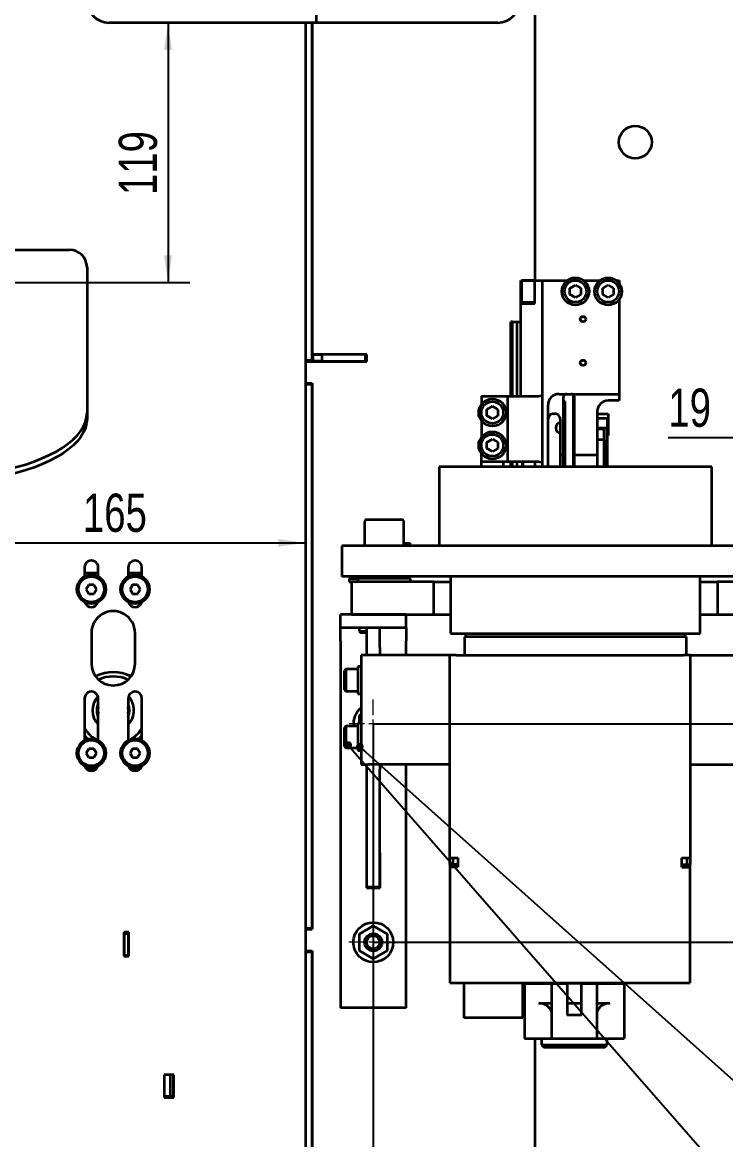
# Paper-space layout 'Blatt1' of a CAD drawing. Header units: millimetres. Extents: x 0 to 1189, y 0 to 841.
# Drawn here: x 514.4 to 578.8, y 584.4 to 686.7 of the extents above; entities that cross this region are included whole.
import ezdxf

# ---------------------------------------------------------------- set-up
doc = ezdxf.new("R2010")
doc.units = ezdxf.units.MM
doc.layers.add('BEMASSUNG', color=1, linetype='Continuous')
doc.layers.add('BESCHRIFTUNG', color=5, linetype='Continuous')
doc.styles.add('SLDTEXTSTYLE2', font='TXT', dxfattribs={"width": 0.75})
doc.dimstyles.new('SLDDIMSTYLE0', dxfattribs={"dimtxt": 0.18, "dimasz": 0.7, "dimexe": 0, "dimexo": 0.0625, "dimgap": 0, "dimtad": 0, "dimtih": 1, "dimtoh": 1, "dimdec": 0, "dimrnd": 1e-09, "dimzin": 0, "dimdsep": 46, "dimtxsty": 'Standard', "dimblk1": 'DOT', "dimblk2": 'DOT', "dimsah": 1, "dimcen": 0.09, "dimadec": 0, "dimazin": 0, "dimtfac": 0.7, "dimtdec": 0, "dimtofl": 0, "dimtmove": 0, "dimatfit": 3, "dimldrblk": 'DOT', "dimfxl": 1, "dimfrac": 2, "dimtolj": 1, "dimtzin": 0, "dimarcsym": 0})
doc.dimstyles.new('SLDDIMSTYLE1', dxfattribs={"dimtxt": 3.5, "dimasz": 2.5, "dimexe": 0, "dimexo": 0.0625, "dimgap": 0.875, "dimtad": 1, "dimdec": 1, "dimlfac": 5, "dimrnd": 1e-09, "dimzin": 12, "dimdsep": 46, "dimtxsty": 'SLDTEXTSTYLE2', "dimsah": 1, "dimcen": 0.09, "dimadec": 0, "dimazin": 3, "dimtfac": 1, "dimtdec": 1, "dimtmove": 0, "dimatfit": 0, "dimfxl": 1, "dimfrac": 2, "dimtolj": 1, "dimtzin": 12, "dimarcsym": 0})
doc.dimstyles.new('SLDDIMSTYLE2', dxfattribs={"dimtxt": 3.5, "dimasz": 2.5, "dimexe": 0, "dimexo": 0.0625, "dimgap": 0.875, "dimtad": 1, "dimdec": 1, "dimlfac": 5, "dimrnd": 1e-09, "dimzin": 12, "dimdsep": 46, "dimtxsty": 'SLDTEXTSTYLE2', "dimsah": 1, "dimcen": 0.09, "dimadec": 0, "dimazin": 3, "dimtfac": 1, "dimtdec": 1, "dimtofl": 0, "dimtmove": 0, "dimatfit": 3, "dimfxl": 1, "dimfrac": 2, "dimtolj": 1, "dimtzin": 12, "dimarcsym": 0})

# ---------------------------------------------------------------- blocks, each defined once
blk = doc.blocks.new('_D')
at = {"layer": 'BEMASSUNG'}
for p, q in [((582.56, 602.43), (582.56, 650.62)), ((582.56, 648.62), (573.56, 648.62)), ((586.36, 648.62), (582.56, 648.62)), ((586.36, 648.62), (591.36, 648.62))]:
    blk.add_line(p, q, dxfattribs=at)
for points in [[(582.56, 648.62), (580.06, 648.97), (580.06, 648.27)], [(586.36, 648.62), (588.86, 648.27), (588.86, 648.97)]]:
    blk.add_solid(points, dxfattribs=at)
at = {"layer": 'BEMASSUNG', "insert": (573.56, 653.13), "char_height": 3.5, "attachment_point": 1, "style": 'SLDTEXTSTYLE2'}
blk.add_mtext('19', dxfattribs=at)
blk = doc.blocks.new('_D_1')
at = {"layer": 'BEMASSUNG'}
for p, q in [((584.26, 694.63), (646.88, 694.63)), ((644.88, 622.43), (644.88, 694.63)), ((546.56, 622.43), (646.88, 622.43))]:
    blk.add_line(p, q, dxfattribs=at)
for points in [[(644.88, 694.63), (644.53, 692.13), (645.23, 692.13)], [(644.88, 622.43), (645.23, 624.93), (644.53, 624.93)]]:
    blk.add_solid(points, dxfattribs=at)
at = {"layer": 'BEMASSUNG', "insert": (640.36, 654.65), "char_height": 3.5, "attachment_point": 1, "rotation": 90, "style": 'SLDTEXTSTYLE2'}
blk.add_mtext('361', dxfattribs=at)
blk = doc.blocks.new('_D_2')
at = {"layer": 'BEMASSUNG'}
for p, q in [((546.56, 622.43), (646.88, 622.43)), ((644.88, 622.43), (644.88, 602.43)), ((546.56, 602.43), (646.88, 602.43))]:
    blk.add_line(p, q, dxfattribs=at)
for points in [[(644.88, 622.43), (644.53, 619.93), (645.23, 619.93)], [(644.88, 602.43), (645.23, 604.93), (644.53, 604.93)]]:
    blk.add_solid(points, dxfattribs=at)
at = {"layer": 'BEMASSUNG', "insert": (640.36, 608.55), "char_height": 3.5, "attachment_point": 1, "rotation": 90, "style": 'SLDTEXTSTYLE2'}
blk.add_mtext('100', dxfattribs=at)
blk = doc.blocks.new('_D_3')
at = {"layer": 'BEMASSUNG'}
for p, q in [((546.56, 622.43), (546.56, 568.15)), ((582.56, 622.43), (582.56, 568.15)), ((546.56, 570.15), (582.56, 570.15))]:
    blk.add_line(p, q, dxfattribs=at)
for points in [[(546.56, 570.15), (549.06, 569.8), (549.06, 570.5)], [(582.56, 570.15), (580.06, 570.5), (580.06, 569.8)]]:
    blk.add_solid(points, dxfattribs=at)
at = {"layer": 'BEMASSUNG', "insert": (564.39, 574.66), "char_height": 3.5, "attachment_point": 1, "style": 'SLDTEXTSTYLE2'}
blk.add_mtext('180', dxfattribs=at)
blk = doc.blocks.new('_D_4')
at = {"layer": 'BEMASSUNG'}
for p, q in [((546.56, 602.43), (546.56, 568.15)), ((540.36, 570.15), (530.08, 570.15)), ((540.36, 570.15), (546.56, 570.15)), ((546.56, 570.15), (551.56, 570.15))]:
    blk.add_line(p, q, dxfattribs=at)
for centre, start, end in [((536.29, 572.92), 153.4349, 206.5651), ((530.35, 572.92), 333.4349, 26.5651)]:
    blk.add_arc(centre, 6.21, start, end, dxfattribs=at)
for points in [[(540.36, 570.15), (537.86, 570.5), (537.86, 569.8)], [(546.56, 570.15), (549.06, 569.8), (549.06, 570.5)]]:
    blk.add_solid(points, dxfattribs=at)
at = {"layer": 'BEMASSUNG', "insert": (530.74, 574.66), "char_height": 3.5, "attachment_point": 1, "style": 'SLDTEXTSTYLE2'}
blk.add_mtext('31', dxfattribs=at)
blk = doc.blocks.new('_D_5')
at = {"layer": 'BEMASSUNG'}
for p, q in [((527.77, 686.63), (527.77, 662.83)), ((483.36, 662.83), (529.77, 662.83))]:
    blk.add_line(p, q, dxfattribs=at)
for points in [[(527.77, 686.63), (527.42, 684.13), (528.12, 684.13)], [(527.77, 662.83), (528.12, 665.33), (527.42, 665.33)]]:
    blk.add_solid(points, dxfattribs=at)
at = {"layer": 'BEMASSUNG', "insert": (523.26, 670.85), "char_height": 3.5, "attachment_point": 1, "rotation": 90, "style": 'SLDTEXTSTYLE2'}
blk.add_mtext('119', dxfattribs=at)
blk = doc.blocks.new('_D_6')
at = {"layer": 'BEMASSUNG'}
for p, q in [((507.36, 662.83), (507.36, 637)), ((507.36, 639), (540.36, 639))]:
    blk.add_line(p, q, dxfattribs=at)
for points in [[(507.36, 639), (509.86, 638.65), (509.86, 639.35)], [(540.36, 639), (537.86, 639.35), (537.86, 638.65)]]:
    blk.add_solid(points, dxfattribs=at)
at = {"layer": 'BEMASSUNG', "insert": (519.98, 643.51), "char_height": 3.5, "attachment_point": 1, "style": 'SLDTEXTSTYLE2'}
blk.add_mtext('165', dxfattribs=at)
blk = doc.blocks.new('_Dot')
at = {"color": 0, "linetype": 'ByBlock', "lineweight": -2}
blk.add_line((-0.5, 0), (-1, 0), dxfattribs=at)
at = {"color": 0, "linetype": 'ByBlock', "const_width": 0.5}
blk.add_lwpolyline([(-0.25, 0, 1), (0.25, 0, 1)], format="xyb", close=True, dxfattribs=at)
blk = doc.blocks.new('SW_CENTERMARKSYMBOL_2')
at = {"color": 0, "linetype": 'Continuous', "lineweight": 18}
for p, q in [((0, 0.8), (0, 2.22)), ((-0.8, 0), (-2.22, 0)), ((0, 0), (-0.4, 0)), ((0, 0), (0, 0.4)), ((0, 0), (0, -0.4)), ((0, 0), (0.4, 0)), ((0.8, 0), (2.22, 0)), ((0, -0.8), (0, -2.22))]:
    blk.add_line(p, q, dxfattribs=at)
blk = doc.blocks.new('SW_CENTERMARKSYMBOL_4')
at = {"color": 0, "linetype": 'Continuous', "lineweight": 18}
for p, q in [((0, 0.8), (0, 2.22)), ((-0.8, 0), (-2.23, 0)), ((0, 0), (-0.4, 0)), ((0, 0), (0, 0.4)), ((0, 0), (0, -0.4)), ((0, 0), (0.4, 0)), ((0.8, 0), (2.22, 0)), ((0, -0.8), (0, -2.23))]:
    blk.add_line(p, q, dxfattribs=at)

psp = doc.layouts.new('Blatt1')

# ---------------------------------------------------------------- linework, layer by layer
at = {"color": 7, "linetype": 'Continuous', "lineweight": 35}
for p, q in [((541.356, 686.632), (541.356, 694.632)), ((561.356, 694.54), (561.356, 663.032)), ((539.356, 686.632), (522.356, 686.632)), ((541.356, 686.632), (539.356, 686.632)), ((540.356, 686.632), (540.356, 458.432)), ((540.956, 655.719), (540.956, 686.632)), ((540.956, 686.632), (540.956, 656.259)), ((542.356, 686.632), (541.356, 686.632)), ((557.956, 686.632), (542.356, 686.632)), ((471.956, 665.832), (518.756, 665.832)), ((520.356, 664.232), (520.356, 656.215)), ((560.056, 663.032), (561.336, 663.032)), ((560.056, 660.932), (560.056, 663.032)), ((560.136, 662.932), (560.136, 662.032)), ((561.336, 663.032), (560.236, 663.032)), ((561.336, 660.932), (561.336, 663.032)), ((561.336, 663.032), (562.056, 663.032)), ((562.056, 663.032), (564.306, 663.032)), ((562.056, 645.965), (562.056, 663.032)), ((565.806, 663.032), (567.306, 663.032)), ((568.806, 663.032), (569.056, 663.032)), ((569.056, 663.032), (569.056, 662.782)), ((560.136, 662.032), (560.136, 661.132)), ((564.556, 662.321), (565.056, 662.61)), ((564.556, 661.744), (564.556, 662.321)), ((565.056, 662.61), (565.556, 662.321)), ((565.556, 662.321), (565.556, 661.744)), ((567.556, 662.321), (568.056, 662.61)), ((567.556, 661.744), (567.556, 662.321)), ((568.056, 662.61), (568.556, 662.321)), ((568.556, 662.321), (568.556, 661.744)), ((560.056, 660.932), (561.336, 660.932)), ((560.056, 652.432), (560.056, 660.932)), ((560.236, 661.032), (561.336, 661.032)), ((565.056, 661.455), (564.556, 661.744)), ((565.556, 661.744), (565.056, 661.455)), ((568.056, 661.455), (567.556, 661.744)), ((568.556, 661.744), (568.056, 661.455)), ((569.056, 661.282), (569.056, 652.632)), ((559.156, 652.432), (559.156, 659.232)), ((559.182, 659.232), (559.156, 659.232)), ((559.31, 659.232), (559.182, 659.232)), ((559.31, 652.432), (559.31, 659.232)), ((559.31, 659.232), (559.694, 659.232)), ((559.694, 659.232), (559.694, 652.432)), ((559.694, 659.232), (560.056, 659.232)), ((520.356, 656.215), (520.356, 655.671)), ((545.956, 656.259), (540.956, 656.259)), ((540.956, 656.239), (541.056, 656.239)), ((541.056, 655.639), (541.056, 656.239)), ((541.056, 656.239), (541.856, 656.239)), ((541.856, 656.239), (541.856, 655.639)), ((545.856, 656.239), (541.856, 656.239)), ((545.856, 655.639), (545.856, 656.239)), ((545.956, 656.239), (545.856, 656.239)), ((545.956, 655.619), (545.956, 656.259)), ((520.356, 655.671), (520.356, 650.93)), ((540.356, 655.719), (540.956, 655.719)), ((540.396, 653.619), (540.396, 655.619)), ((540.396, 655.619), (545.956, 655.619)), ((540.956, 655.719), (540.956, 655.619)), ((540.956, 655.639), (541.056, 655.639)), ((541.856, 655.639), (541.056, 655.639)), ((541.856, 655.639), (545.856, 655.639)), ((545.956, 655.639), (545.856, 655.639)), ((540.956, 653.519), (540.356, 653.519)), ((540.396, 653.619), (540.956, 653.619)), ((540.956, 653.619), (540.956, 603.639)), ((540.956, 603.739), (540.956, 653.519)), ((556.456, 652.432), (556.456, 651.682)), ((556.456, 652.432), (558.856, 652.432)), ((558.856, 652.432), (558.856, 646.432)), ((558.856, 652.432), (561.556, 652.432)), ((563.556, 652.632), (569.056, 652.632)), ((563.956, 647.032), (563.956, 652.332)), ((564.116, 651.932), (563.956, 651.932)), ((564.116, 645.965), (564.116, 651.932)), ((564.856, 652.556), (564.856, 645.965)), ((564.936, 652.44), (564.936, 645.965)), ((564.956, 652.332), (564.956, 647.032)), ((569.056, 652.032), (568.056, 652.032)), ((569.056, 652.632), (569.056, 652.032)), ((520.356, 650.93), (520.356, 650.386)), ((556.956, 651.221), (557.456, 651.51)), ((556.956, 650.644), (556.956, 651.221)), ((557.456, 650.355), (556.956, 650.644)), ((557.456, 651.51), (557.956, 651.221)), ((557.956, 650.644), (557.456, 650.355)), ((557.956, 651.221), (557.956, 650.644)), ((562.556, 645.965), (562.556, 651.632)), ((563.056, 650.832), (563.156, 650.832)), ((567.056, 651.032), (567.056, 647.032)), ((567.056, 650.832), (568.056, 650.832)), ((568.056, 650.832), (568.056, 648.832)), ((556.456, 650.182), (556.456, 648.682)), ((563.656, 650.332), (563.656, 647.032)), ((567.056, 650.432), (567.956, 650.432)), ((567.956, 650.432), (567.956, 649.532)), ((567.056, 649.532), (567.956, 649.532)), ((567.056, 649.432), (567.656, 649.432)), ((567.656, 649.432), (567.656, 648.432)), ((567.656, 649.432), (567.716, 649.432)), ((567.716, 648.432), (567.716, 649.432)), ((567.956, 649.532), (567.956, 645.965)), ((568.056, 648.832), (567.956, 648.832)), ((556.956, 648.221), (557.456, 648.51)), ((556.956, 647.644), (556.956, 648.221)), ((557.456, 647.355), (556.956, 647.644)), ((557.456, 648.51), (557.956, 648.221)), ((557.956, 647.644), (557.456, 647.355)), ((557.956, 648.221), (557.956, 647.644)), ((567.696, 648.432), (567.056, 648.432)), ((567.696, 645.965), (567.696, 648.432)), ((567.696, 648.432), (567.756, 648.432)), ((567.756, 645.965), (567.756, 648.432)), ((556.456, 646.432), (556.456, 647.182)), ((563.956, 647.032), (563.656, 647.032)), ((563.656, 647.032), (563.656, 645.965)), ((563.956, 645.965), (563.956, 647.032)), ((567.056, 647.032), (564.956, 647.032)), ((564.956, 647.032), (564.956, 645.965)), ((567.056, 647.032), (567.056, 645.965)), ((552.585, 645.965), (552.585, 638.726)), ((577.528, 645.965), (552.585, 645.965)), ((556.456, 645.965), (556.456, 646.432)), ((558.856, 646.432), (556.456, 646.432)), ((558.456, 646.432), (558.456, 645.965)), ((561.556, 646.432), (558.856, 646.432)), ((559.156, 645.965), (559.156, 646.432)), ((559.31, 645.965), (559.31, 646.432)), ((559.694, 646.432), (559.694, 645.965)), ((560.176, 646.432), (560.176, 645.965)), ((560.256, 646.432), (560.256, 645.965)), ((561.356, 646.432), (561.356, 645.965)), ((577.528, 638.726), (577.528, 645.965)), ((545.756, 640.926), (545.756, 638.726)), ((549.156, 641.126), (545.956, 641.126)), ((549.356, 638.726), (549.356, 640.926)), ((543.669, 638.726), (543.669, 635.932)), ((545.175, 638.726), (543.669, 638.726)), ((556.111, 638.726), (545.175, 638.726)), ((549.856, 638.952), (549.356, 638.952)), ((549.956, 638.726), (549.956, 638.852)), ((574.001, 638.726), (556.111, 638.726)), ((584.937, 638.726), (574.001, 638.726)), ((520.126, 636.752), (520.126, 635.92)), ((521.386, 635.92), (521.386, 636.752)), ((524.126, 636.752), (524.126, 635.92)), ((525.386, 635.92), (525.386, 636.752)), ((520.126, 636.252), (521.386, 636.252)), ((524.126, 636.252), (525.386, 636.252)), ((545.175, 635.932), (543.669, 635.932)), ((544.356, 635.752), (544.356, 635.432)), ((544.356, 635.752), (545.176, 635.752)), ((544.356, 635.432), (544.556, 635.432)), ((552.056, 635.432), (544.556, 635.432)), ((544.556, 635.432), (544.556, 632.432)), ((544.756, 635.932), (544.756, 635.832)), ((545.356, 635.932), (545.156, 635.732)), ((545.156, 635.732), (545.156, 635.432)), ((549.956, 635.732), (545.156, 635.732)), ((556.111, 635.932), (545.175, 635.932)), ((549.956, 635.732), (549.756, 635.932)), ((549.956, 635.432), (549.956, 635.732)), ((552.056, 635.432), (552.056, 632.432)), ((552.056, 635.432), (553.626, 635.432)), ((553.626, 635.932), (553.626, 630.712)), ((574.001, 635.932), (556.111, 635.932)), ((584.937, 635.932), (574.001, 635.932)), ((576.486, 630.712), (576.486, 635.932)), ((576.486, 635.432), (578.056, 635.432)), ((585.556, 635.432), (578.056, 635.432)), ((578.056, 635.432), (578.056, 632.432)), ((520.525, 635.152), (520.294, 634.752)), ((520.294, 634.752), (520.525, 634.352)), ((520.987, 635.152), (520.525, 635.152)), ((520.525, 634.352), (520.987, 634.352)), ((521.218, 634.752), (520.987, 635.152)), ((520.987, 634.352), (521.218, 634.752)), ((524.525, 635.152), (524.294, 634.752)), ((524.294, 634.752), (524.525, 634.352)), ((524.987, 635.152), (524.525, 635.152)), ((524.525, 634.352), (524.987, 634.352)), ((525.218, 634.752), (524.987, 635.152)), ((524.987, 634.352), (525.218, 634.752)), ((543.556, 631.232), (543.556, 632.432)), ((549.556, 632.432), (543.556, 632.432)), ((544.556, 632.432), (552.056, 632.432)), ((549.556, 631.232), (549.556, 632.432)), ((552.056, 632.432), (553.626, 632.432)), ((576.486, 632.432), (578.056, 632.432)), ((578.056, 632.432), (585.556, 632.432)), ((549.556, 631.232), (543.556, 631.232)), ((543.556, 630.032), (543.556, 631.232)), ((545.256, 631.232), (545.256, 630.906)), ((545.956, 629.418), (545.956, 631.232)), ((547.156, 629.418), (547.156, 631.232)), ((549.556, 631.232), (549.556, 630.032)), ((520.756, 630.752), (520.756, 627.952)), ((524.756, 627.952), (524.756, 630.752)), ((545.256, 630.906), (545.41, 630.752)), ((545.256, 630.906), (545.956, 630.906)), ((545.956, 630.752), (545.41, 630.752)), ((553.626, 630.712), (576.486, 630.712)), ((554.896, 630.395), (554.896, 628.712)), ((575.216, 630.395), (554.896, 630.395)), ((555.004, 630.712), (555.004, 630.395)), ((575.108, 630.395), (575.108, 630.712)), ((575.216, 628.712), (575.216, 630.395)), ((543.556, 630.032), (543.556, 596.432)), ((545.956, 628.712), (545.956, 629.418)), ((547.156, 629.418), (547.156, 628.712)), ((549.556, 628.712), (549.556, 630.032)), ((545.456, 628.712), (545.456, 618.712)), ((546.056, 628.712), (545.456, 628.712)), ((553.556, 628.712), (546.056, 628.712)), ((553.556, 610.166), (553.556, 628.712)), ((554.156, 628.712), (553.556, 628.712)), ((554.156, 628.712), (574.956, 628.712)), ((575.556, 628.712), (574.956, 628.712)), ((575.556, 628.712), (583.056, 628.712)), ((575.556, 628.712), (575.556, 610.166)), ((544.056, 627.432), (543.936, 627.312)), ((543.936, 625.552), (543.936, 627.312)), ((545.086, 627.432), (544.056, 627.432)), ((544.056, 627.432), (544.056, 625.432)), ((545.456, 627.682), (545.136, 627.682)), ((545.136, 627.682), (545.136, 625.182)), ((543.936, 625.552), (544.056, 625.432)), ((544.056, 625.432), (545.086, 625.432)), ((545.136, 625.182), (545.456, 625.182)), ((520.126, 624.752), (520.126, 620.92)), ((521.386, 620.782), (521.386, 624.752)), ((524.126, 624.752), (524.126, 620.782)), ((525.386, 620.92), (525.386, 624.752)), ((524.156, 623.672), (524.126, 623.961)), ((524.126, 623.384), (524.156, 623.672)), ((545.456, 623.298), (545.256, 623.183)), ((545.256, 623.183), (545.256, 622.482)), ((544.056, 622.232), (543.936, 622.112)), ((543.936, 620.352), (543.936, 622.112)), ((545.086, 622.232), (544.056, 622.232)), ((544.056, 622.232), (544.056, 620.232)), ((545.456, 622.482), (545.136, 622.482)), ((545.136, 622.482), (545.136, 619.982)), ((520.446, 621.043), (520.126, 621.363)), ((525.386, 621.363), (525.066, 621.043)), ((520.525, 620.152), (520.294, 619.752)), ((520.987, 620.152), (520.525, 620.152)), ((521.218, 619.752), (520.987, 620.152)), ((524.525, 620.152), (524.294, 619.752)), ((524.987, 620.152), (524.525, 620.152)), ((525.218, 619.752), (524.987, 620.152)), ((543.936, 620.352), (544.056, 620.232)), ((544.056, 620.232), (545.086, 620.232)), ((545.136, 619.982), (545.456, 619.982)), ((520.294, 619.752), (520.525, 619.352)), ((520.525, 619.352), (520.987, 619.352)), ((520.987, 619.352), (521.218, 619.752)), ((524.294, 619.752), (524.525, 619.352)), ((524.525, 619.352), (524.987, 619.352)), ((524.987, 619.352), (525.218, 619.752)), ((521.139, 618.252), (520.373, 618.252)), ((520.391, 618.239), (521.121, 618.239)), ((525.139, 618.252), (524.373, 618.252)), ((524.391, 618.239), (525.121, 618.239)), ((545.456, 618.712), (546.056, 618.712)), ((545.956, 618.247), (545.956, 618.712)), ((545.956, 607.523), (545.956, 618.247)), ((553.556, 618.712), (546.056, 618.712)), ((547.156, 618.712), (547.156, 618.247)), ((547.156, 607.523), (547.156, 618.247)), ((549.556, 596.432), (549.556, 618.712)), ((575.556, 618.712), (583.056, 618.712)), ((545.936, 610.623), (545.936, 607.423)), ((545.956, 610.623), (545.936, 610.623)), ((547.176, 610.623), (547.156, 610.623)), ((547.176, 607.423), (547.176, 610.623)), ((553.556, 610.166), (554.156, 610.166)), ((553.556, 609.552), (553.556, 610.166)), ((553.856, 609.552), (553.856, 610.166)), ((554.156, 610.166), (554.306, 610.166)), ((554.306, 610.166), (554.306, 610.016)), ((554.306, 610.016), (554.306, 609.533)), ((574.806, 610.166), (574.956, 610.166)), ((574.806, 610.016), (574.806, 610.166)), ((574.806, 609.533), (574.806, 610.016)), ((574.956, 610.166), (575.556, 610.166)), ((575.256, 610.166), (575.256, 609.552)), ((575.556, 610.166), (575.556, 609.552)), ((553.856, 609.552), (553.556, 609.552)), ((553.556, 609.552), (553.556, 609.541)), ((553.556, 609.541), (553.556, 609.299)), ((554.306, 609.541), (553.556, 609.541)), ((553.556, 609.299), (553.556, 598.829)), ((554.306, 609.299), (553.556, 609.299)), ((553.856, 609.552), (553.856, 609.541)), ((554.306, 609.533), (554.306, 609.299)), ((574.806, 609.541), (575.556, 609.541)), ((574.806, 609.299), (574.806, 609.533)), ((574.806, 609.299), (575.556, 609.299)), ((575.256, 609.552), (575.556, 609.552)), ((575.256, 609.541), (575.256, 609.552)), ((575.556, 609.541), (575.556, 609.552)), ((575.556, 609.299), (575.556, 609.541)), ((575.556, 598.829), (575.556, 609.299)), ((545.936, 607.423), (547.176, 607.423)), ((545.956, 607.523), (547.156, 607.523)), ((540.356, 603.739), (540.956, 603.739)), ((540.396, 601.639), (540.396, 603.639)), ((540.396, 603.639), (540.956, 603.639)), ((546.556, 603.934), (545.256, 603.183)), ((547.856, 603.183), (546.556, 603.934)), ((524.176, 603.352), (523.736, 603.352)), ((523.736, 603.352), (523.736, 601.152)), ((523.756, 603.252), (523.756, 603.352)), ((523.756, 603.252), (524.156, 603.252)), ((523.756, 603.252), (523.756, 601.252)), ((524.156, 603.252), (524.156, 603.352)), ((524.156, 601.252), (524.156, 603.252)), ((524.176, 601.152), (524.176, 603.352)), ((545.256, 603.183), (545.256, 601.682)), ((547.856, 601.682), (547.856, 603.183)), ((540.956, 601.539), (540.356, 601.539)), ((540.396, 601.639), (540.956, 601.639)), ((540.956, 601.639), (540.956, 580.659)), ((540.956, 540.939), (540.956, 601.539)), ((545.256, 601.682), (546.556, 600.931)), ((546.556, 600.931), (547.856, 601.682)), ((523.736, 601.152), (524.176, 601.152)), ((523.756, 601.252), (524.156, 601.252)), ((523.756, 601.152), (523.756, 601.252)), ((524.156, 601.152), (524.156, 601.252)), ((553.556, 598.829), (553.556, 598.712)), ((553.556, 598.712), (575.556, 598.712)), ((554.856, 598.712), (554.856, 595.512)), ((560.256, 595.512), (560.256, 598.712)), ((560.406, 598.652), (560.406, 596.852)), ((560.406, 598.652), (561.706, 598.652)), ((560.506, 598.712), (560.506, 598.652)), ((561.706, 598.652), (562.906, 598.652)), ((562.906, 596.852), (562.906, 598.652)), ((562.906, 598.652), (562.986, 598.652)), ((562.986, 598.652), (563.066, 598.652)), ((563.066, 598.652), (563.066, 598.712)), ((563.066, 598.652), (564.106, 598.652)), ((564.106, 598.712), (564.106, 598.652)), ((564.106, 598.652), (564.186, 598.652)), ((564.186, 598.652), (564.306, 598.652)), ((565.606, 598.652), (564.306, 598.652)), ((564.306, 598.652), (564.306, 596.852)), ((565.606, 596.852), (565.606, 598.652)), ((565.606, 598.652), (565.726, 598.652)), ((565.726, 598.652), (565.806, 598.652)), ((565.806, 598.652), (565.806, 598.712)), ((565.806, 598.652), (566.846, 598.652)), ((566.846, 598.712), (566.846, 598.652)), ((566.846, 598.652), (566.926, 598.652)), ((566.926, 598.652), (567.006, 598.652)), ((567.006, 598.652), (568.206, 598.652)), ((567.006, 598.652), (567.006, 596.852)), ((568.206, 598.652), (569.506, 598.652)), ((569.406, 598.652), (569.406, 598.712)), ((569.506, 598.652), (569.506, 593.632)), ((575.556, 598.712), (575.556, 598.829)), ((549.556, 596.432), (543.556, 596.432)), ((560.406, 596.852), (560.406, 593.632)), ((561.706, 596.852), (562.906, 596.852)), ((562.906, 596.052), (562.906, 596.852)), ((564.306, 596.852), (565.606, 596.852)), ((564.306, 596.852), (564.306, 595.762)), ((565.606, 595.762), (565.606, 596.852)), ((567.006, 596.852), (568.206, 596.852)), ((567.006, 596.852), (567.006, 596.052)), ((560.256, 595.512), (554.856, 595.512)), ((562.906, 593.632), (562.906, 596.052)), ((565.606, 595.762), (564.306, 595.762)), ((567.006, 596.052), (567.006, 593.632)), ((560.406, 593.632), (562.906, 593.632)), ((561.356, 593.632), (561.356, 519.192)), ((561.956, 593.632), (561.956, 593.032)), ((562.906, 593.632), (567.006, 593.632)), ((567.006, 593.632), (569.506, 593.632)), ((567.956, 593.032), (567.956, 593.632)), ((561.956, 593.032), (562.156, 592.832)), ((561.956, 593.032), (567.956, 593.032)), ((562.156, 592.832), (564.956, 592.832)), ((564.956, 592.832), (567.756, 592.832)), ((567.756, 592.832), (567.956, 593.032)), ((527.409, 590.292), (527.409, 588.212)), ((528.31, 590.292), (527.409, 590.292)), ((527.964, 590.292), (527.964, 588.302)), ((528.27, 588.302), (528.27, 590.292)), ((528.31, 588.212), (528.31, 590.292)), ((527.449, 588.212), (527.449, 588.302)), ((527.964, 588.302), (527.449, 588.302)), ((527.756, 588.212), (527.756, 588.302)), ((527.866, 588.302), (527.866, 588.212)), ((528.31, 588.262), (527.866, 588.262)), ((527.964, 588.302), (528.27, 588.302)), ((527.409, 588.212), (528.31, 588.212))]:
    psp.add_line(p, q, dxfattribs=at)
at = {"color": 7, "linetype": 'Continuous', "lineweight": 35, "flags": 128}
for points in [[(506.356, 645.013), (507.355, 645.028), (508.349, 645.074), (509.332, 645.149), (510.3, 645.253), (511.249, 645.386), (512.172, 645.548), (513.066, 645.737), (513.925, 645.953), (514.746, 646.194), (515.524, 646.459), (516.256, 646.746), (516.937, 647.055), (517.564, 647.384), (518.134, 647.731), (518.644, 648.094), (519.091, 648.472), (519.473, 648.862), (519.789, 649.263), (520.036, 649.672), (520.214, 650.088), (520.32, 650.508), (520.356, 650.93)], [(520.356, 650.386), (520.32, 649.964), (520.214, 649.544), (520.036, 649.129), (519.789, 648.719), (519.473, 648.319), (519.091, 647.928), (518.644, 647.551), (518.134, 647.187), (517.564, 646.841), (516.937, 646.512), (516.256, 646.203), (515.524, 645.915), (514.746, 645.65), (513.925, 645.409), (513.066, 645.193), (512.172, 645.004), (511.249, 644.843), (510.3, 644.709), (509.332, 644.605), (508.349, 644.53), (507.355, 644.485), (506.356, 644.47)], [(524.256, 623.672), (524.221, 623.995), (524.126, 624.283)], [(521.386, 623.961), (521.356, 623.672), (521.386, 623.384)], [(524.126, 623.062), (524.221, 623.35), (524.256, 623.672)]]:
    psp.add_lwpolyline(points, dxfattribs=at)
at = {"color": 7, "linetype": 'Continuous', "lineweight": 35}
for centre, radius in [((570.536, 675.692), 1.5), ((565.056, 662.032), 1.25), ((565.056, 662.032), 1), ((568.056, 662.032), 1.25), ((568.056, 662.032), 1), ((565.756, 659.492), 0.25), ((565.756, 659.492), 0.24), ((565.756, 655.492), 0.25), ((565.756, 655.492), 0.24), ((557.456, 650.932), 1.25), ((557.456, 650.932), 1), ((557.456, 647.932), 1.25), ((557.456, 647.932), 1), ((520.756, 634.752), 1.327), ((520.756, 634.752), 1.173), ((524.756, 634.752), 1.327), ((524.756, 634.752), 1.173), ((520.756, 619.752), 1.327), ((524.756, 619.752), 1.327), ((520.756, 619.752), 1.173), ((524.756, 619.752), 1.173), ((546.556, 602.432), 1.825), ((546.556, 602.432), 0.8), ((546.556, 602.432), 0.6)]:
    psp.add_circle(centre, radius, dxfattribs=at)
for centre, radius, start, end in [((522.356, 688.632), 2, 180.00026, 269.99974), ((557.956, 688.632), 2, 270.00055, 359.99945), ((518.756, 664.232), 1.6, 0.00067, 89.99933), ((560.236, 662.932), 0.1, 90.00152, 180.00189), ((560.236, 661.132), 0.1, 179.99811, 269.99848), ((561.556, 653.432), 1, 270.00011, 299.99965), ((563.556, 651.632), 1, 89.99991, 179.99974), ((564.256, 652.332), 0.3, 89.99958, 180.00042), ((564.656, 652.332), 0.3, 0.00152, 89.99962), ((568.056, 651.032), 1, 90.00026, 179.99974), ((563.056, 650.332), 0.5, 89.99899, 180.00033), ((563.156, 650.332), 0.5, 359.99967, 90.00033), ((563.756, 649.532), 0.5, 101.53702, 258.46298), ((561.556, 645.432), 1, 60.00097, 89.99927), ((545.956, 640.926), 0.2, 89.99861, 180.0031), ((549.156, 640.926), 0.2, 359.99981, 89.99848), ((549.856, 638.852), 0.1, 0.00152, 89.99848), ((520.756, 636.752), 0.63, 359.99958, 180.00042), ((524.756, 636.752), 0.63, 0.00023, 179.99977), ((544.836, 635.832), 0.08, 179.9969, 270.0031), ((520.756, 633.752), 0.63, 196.79244, 343.20756), ((524.756, 633.752), 0.63, 196.79244, 343.20756), ((522.756, 630.752), 2, 359.99983, 180.00017), ((522.756, 627.952), 2, 180, 0), ((522.756, 623.672), 3.5, 63.02699, 116.97301), ((545.086, 627.382), 0.05, 359.98645, 90.00672), ((522.756, 623.672), 3.1, 64.38649, 115.61351), ((520.756, 624.752), 0.63, 359.99958, 180.00042), ((524.756, 624.752), 0.63, 0.00023, 179.99977), ((545.086, 625.482), 0.05, 269.99328, 0.01355), ((522.756, 623.672), 1.9, 137.5974, 223.8581), ((522.756, 623.672), 1.5, 155.97153, 204.02847), ((522.756, 623.672), 1.9, 0.0012, 42.40143), ((522.756, 623.672), 1.9, 316.14225, 359.99879), ((546.556, 622.432), 1.825, 127.06629, 186.29153), ((522.756, 623.672), 3.1, 211.9628, 238.89299), ((522.756, 623.672), 3.1, 301.10785, 328.03636), ((545.086, 622.182), 0.05, 359.98645, 90.00672), ((545.086, 620.282), 0.05, 269.99328, 0.01355), ((520.756, 618.752), 0.63, 196.79317, 343.20683), ((524.756, 618.752), 0.63, 196.79317, 343.20683), ((561.706, 595.552), 1.3, 22.62024, 89.99982), ((568.206, 595.552), 1.3, 89.99984, 157.38036)]:
    psp.add_arc(centre, radius, start, end, dxfattribs=at)

# ---------------------------------------------------------------- block references
at = {"color": 7, "linetype": 'Continuous', "lineweight": 0}
for name, p in [('SW_CENTERMARKSYMBOL_2', (546.556, 622.432)), ('SW_CENTERMARKSYMBOL_4', (546.556, 602.432))]:
    psp.add_blockref(name, p, dxfattribs=at)

# ---------------------------------------------------------------- dimensions: what is measured, and where the dimension line sits
at = {"layer": 'BEMASSUNG'}
for base, p1, p2, dimstyle, picture, middle in [((540.356, 638.998), (507.356, 662.832), (540.356, 737.232), 'SLDDIMSTYLE2', '_D_6', (523.856, 638.998)), ((582.556, 648.622), (586.356, 695.632), (582.556, 602.432), 'SLDDIMSTYLE1', '_D', (576.151, 648.622)), ((582.556, 570.146), (546.556, 622.432), (582.556, 622.432), 'SLDDIMSTYLE2', '_D_3', (568.274, 570.146))]:
    dim = psp.add_linear_dim(base=base, p1=p1, p2=p2, dimstyle=dimstyle, dxfattribs=at)
    dim.commit()
    dim.dimension.update_dxf_attribs({"geometry": picture, "text_midpoint": middle, "dimtype": 160})
dim = psp.add_linear_dim(base=(546.556, 570.146), p1=(540.356, 737.232), p2=(546.556, 602.432), text='(<>)', dimstyle='SLDDIMSTYLE1', dxfattribs=at)
dim.commit()
dim.dimension.update_dxf_attribs({"geometry": '_D_4', "text_midpoint": (533.321, 570.146), "dimtype": 160})
for base, p1, p2, picture, middle in [((644.876, 694.632), (546.556, 622.432), (584.256, 694.632), '_D_1', (644.876, 658.532)), ((527.77, 662.832), (522.356, 686.632), (483.356, 662.832), '_D_5', (527.77, 674.732)), ((644.876, 602.432), (546.556, 622.432), (546.556, 602.432), '_D_2', (644.876, 612.432))]:
    dim = psp.add_linear_dim(base=base, p1=p1, p2=p2, angle=90, dimstyle='SLDDIMSTYLE2', dxfattribs=at)
    dim.commit()
    dim.dimension.update_dxf_attribs({"geometry": picture, "text_midpoint": middle, "dimtype": 160})

# ---------------------------------------------------------------- leaders
at = {"layer": 'BESCHRIFTUNG'}
for points in [[(544.261, 620.492), (636.891, 514.52)], [(545.322, 620.332), (636.891, 538.537)]]:
    psp.add_leader(points, dimstyle='SLDDIMSTYLE0', dxfattribs=at)

doc.saveas('drawing.dxf')
